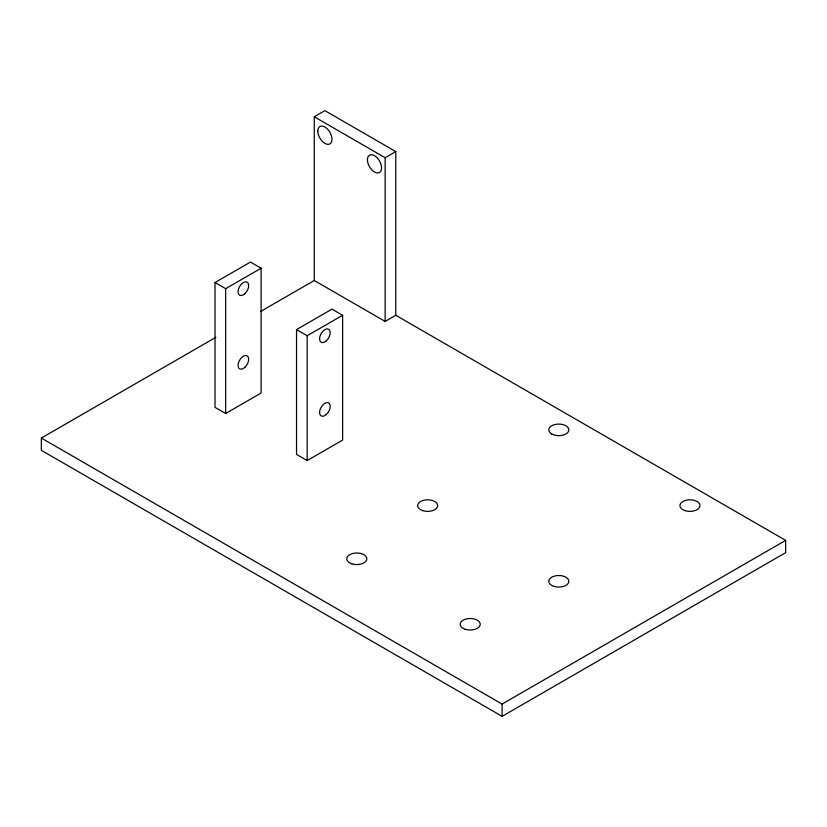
<?xml version="1.0" encoding="UTF-8"?>
<svg xmlns="http://www.w3.org/2000/svg" width="827" height="827" viewBox="0 0 827 827"><rect width="100%" height="100%" fill="white"/><g stroke="black" fill="none" stroke-linecap="round" stroke-linejoin="round"><path stroke-width="1.24" d="M395.782 315.283L385.144 321.424L314.26 280.498L314.26 116.793L324.897 110.653L395.782 151.579L395.782 315.283L785.65 540.372L785.65 552.653L502.103 716.347L41.35 450.333L41.35 438.052L215.837 337.323M314.26 116.793L385.144 157.719L395.782 151.579M215.02 282.534L250.467 262.076L261.094 268.217L261.094 393.042L225.657 413.5L215.02 407.36L215.02 282.534L225.657 288.675L261.094 268.217M260.577 311.49L314.26 280.498M296.542 329.601L331.978 309.143L342.616 315.273L342.616 440.098L307.168 460.567L296.542 454.426L296.542 329.601L307.168 335.741L342.616 315.273M41.35 438.052L502.103 704.077L785.65 540.372M502.103 704.077L502.103 716.347M385.144 157.719L385.144 321.424M307.168 335.741L307.168 460.567M225.657 288.675L225.657 413.5M551.723 433.968A10.027 5.789 0 0 0 568.5 431.374A10.027 5.789 0 0 0 556.22 424.282A10.027 5.789 0 0 0 551.723 433.968M684.942 510.6A10.027 5.789 0 0 0 699.983 505.586A10.027 5.789 0 0 0 684.942 500.573A10.027 5.789 0 0 0 684.942 510.6M422.669 510.6A10.027 5.789 0 0 0 437.7 505.586A10.027 5.789 0 0 0 422.669 500.573A10.027 5.789 0 0 0 422.669 510.6M553.801 586.312A10.027 5.789 0 0 0 568.842 581.298A10.027 5.789 0 0 0 553.801 576.285A10.027 5.789 0 0 0 553.801 586.312M351.775 563.797A10.027 5.789 0 0 0 366.816 558.783A10.027 5.789 0 0 0 351.775 553.77A10.027 5.789 0 0 0 351.775 563.797M465.198 629.275A10.027 5.789 0 0 0 480.229 624.271A10.027 5.789 0 0 0 465.198 619.258A10.027 5.789 0 0 0 465.198 629.275M244.751 367.477A7.515 4.342 -60 0 0 247.139 355.837A7.515 4.342 -60 0 0 238.238 363.715A7.515 4.342 -60 0 0 244.751 367.477M244.751 293.812A7.515 4.342 -60 0 0 247.139 282.162A7.515 4.342 -60 0 0 238.238 290.05A7.515 4.342 -60 0 0 244.751 293.812M326.272 414.544A7.515 4.342 -60 0 0 328.65 402.894A7.515 4.342 -60 0 0 319.76 410.781A7.515 4.342 -60 0 0 326.272 414.544M326.272 340.879A7.515 4.342 -60 0 0 328.65 329.229A7.515 4.342 -60 0 0 319.76 337.116A7.515 4.342 -60 0 0 326.272 340.879M317.806 131.111A10.027 5.789 60 0 0 328.433 144.343A10.027 5.789 60 0 0 328.433 130.159A10.027 5.789 60 0 0 317.806 131.111M367.426 159.756A10.027 5.789 60 0 0 378.053 172.988A10.027 5.789 60 0 0 378.053 158.815A10.027 5.789 60 0 0 367.426 159.756"/></g></svg>
